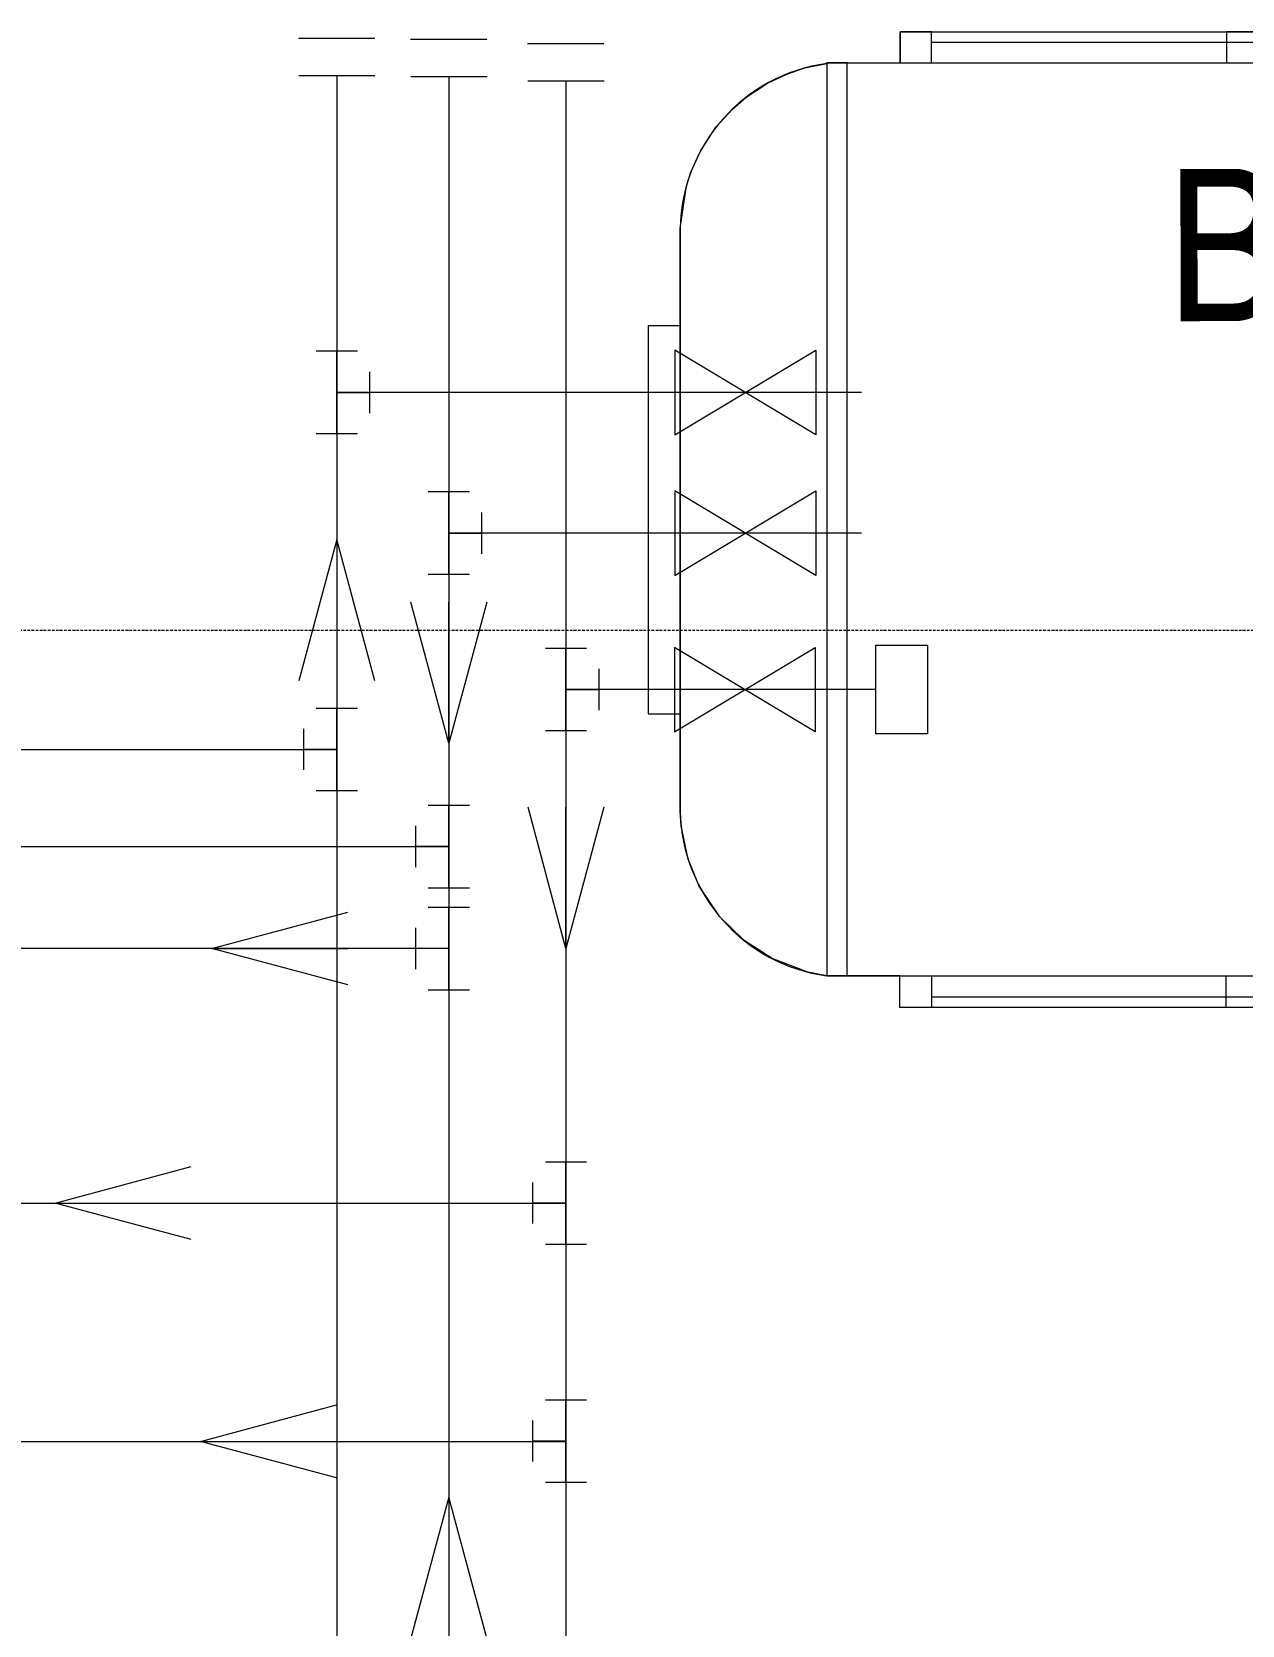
# Model space of a CAD drawing. Header units: millimetres. Extents: x 27447 to 239197, y -15958 to 82878.
# Drawn here: x 86599 to 88983, y 30050 to 33191 of the extents above; entities that cross this region are included whole.
import ezdxf

# ---------------------------------------------------------------- set-up
doc = ezdxf.new("R2010")
doc.units = ezdxf.units.MM
doc.linetypes.add('Dash Dot 3_16_', pattern=[7.9375, 4.7625, -1.5875, 0, -1.5875])
for name, color, linetype, lineweight in [('G-ANNO-SYMB-1', 111, 'Dash Dot 3_16_', 18), ('G-IMPT', 8, 'Continuous', 9), ('G-IMPT-2', 7, 'Continuous', 9), ('M-EQPM', 50, 'Continuous', 9)]:
    doc.layers.add(name, color=color, linetype=linetype, lineweight=lineweight)
doc.styles.add('VNI-Helve-Condense', font='VHELVCN.TTF', dxfattribs={"height": 300})

# ---------------------------------------------------------------- blocks, each defined once
blk = doc.blocks.new('TKTC_BON NUOC MAI_260130 - TKTC_BON NUOC MAI_260130_dwg_V-3426651-TKCS_MB TẦNG MÁI')
at = {"layer": 'G-IMPT', "flags": 128}
blk.add_lwpolyline([(115.7, -69.4), (-115.7, 69.4), (-115.7, -69.4), (115.7, 69.4)], close=True, dxfattribs=at)
blk = doc.blocks.new('TKTC_BON NUOC MAI_260130 - TKTC_BON NUOC MAI_260130_dwg_T-3426654-TKCS_MB TẦNG MÁI')
at = {"layer": 'G-IMPT'}
for p, q in [((-100, -50), (-100, 50)), ((100, -50), (100, 50)), ((-100, 0), (100, 0)), ((0, 0), (0, -80)), ((-50, -80), (50, -80))]:
    blk.add_line(p, q, dxfattribs=at)
blk = doc.blocks.new('TKTC_BON NUOC MAI_260130 - TKTC_BON NUOC MAI_260130_dwg_AR-3426652-TKCS_MB TẦNG MÁI')
at = {"layer": 'G-IMPT'}
blk.add_line((96.6, 0), (-96.6, 0), dxfattribs=at)
at = {"layer": 'G-IMPT', "flags": 128}
blk.add_lwpolyline([(-96.6, 51.8), (96.6, 0), (-96.6, -51.8)], dxfattribs=at)
blk = doc.blocks.new('TKTC_BON NUOC MAI_260130 - TKTC_BON NUOC MAI_260130_dwg_T-3426665-TKCS_MB TẦNG MÁI')
at = {"layer": 'G-IMPT'}
for p, q in [((-100, -50), (-100, 50)), ((100, -50), (100, 50)), ((-100, 0), (100, 0)), ((0, 0), (0, -80)), ((-50, -80), (50, -80))]:
    blk.add_line(p, q, dxfattribs=at)
blk = doc.blocks.new('TKTC_BON NUOC MAI_260130 - TKTC_BON NUOC MAI_260130_dwg_AR-3426666-TKCS_MB TẦNG MÁI')
at = {"layer": 'G-IMPT'}
blk.add_line((96.6, 0), (-96.6, 0), dxfattribs=at)
at = {"layer": 'G-IMPT', "flags": 128}
blk.add_lwpolyline([(-96.6, 51.8), (96.6, 0), (-96.6, -51.8)], dxfattribs=at)
blk = doc.blocks.new('TKTC_BON NUOC MAI_260130 - TKTC_BON NUOC MAI_260130_dwg_bon 10m3-3426673-TKCS_MB TẦNG MÁI')
at = {"layer": 'G-IMPT'}
for p, q in [((-110990.7, -828001.2), (-112714.5, -828001.2)), ((-112921.1, -828042.5), (-112921.1, -829841.3)), ((-112881.1, -828041.3), (-111695.7, -828041.3)), ((-113209.8, -828367.6), (-113209.8, -829516.3)), ((-112881.2, -829841.3), (-111695.8, -829841.3)), ((-110990.8, -829883), (-112714.7, -829883))]:
    blk.add_line(p, q, dxfattribs=at)
at = {"layer": 'G-IMPT', "flags": 128}
for points in [[(-109152.4, -829903.9), (-112777, -829903.9), (-112777, -829841.3), (-112881.2, -829841.3), (-112881.2, -829841.3), (-112921, -829841.3), (-112958.4, -829834), (-113028.8, -829807.3), (-113083.9, -829771.7), (-113131.6, -829725.1), (-113172.3, -829664.2), (-113194.3, -829611), (-113208, -829545.5), (-113209.8, -829516.3), (-113209.8, -828367.6), (-113197.6, -828283.7), (-113188.8, -828256.7), (-113169.5, -828214.2), (-113139.6, -828168.4), (-113106.9, -828132.3), (-113080.2, -828109.2), (-113037.9, -828081.4), (-112999.8, -828063.3), (-112964.4, -828051.4), (-112921.1, -828042.5), (-112920.9, -828041.3), (-112881.1, -828041.3), (-112776.8, -828041.3), (-112776.8, -827980.3), (-109152.3, -827980.3)], [(-112714.5, -828042.5), (-112714.5, -827980.3), (-112776.8, -827980.3), (-112776.8, -828042.5)], [(-112071.6, -828042.6), (-112071.6, -827980.3), (-112133.9, -827980.3), (-112133.9, -828042.6)], [(-112920.9, -828041.3), (-112920.9, -829841.3), (-112881.2, -829841.3), (-112881.2, -828041.3), (-112920.9, -828041.3)], [(-113273.4, -828559.9), (-113273.4, -829324.8), (-113209.8, -829324.8), (-113209.8, -828559.9), (-113273.4, -828559.9)], [(-112714.7, -829841.3), (-112714.7, -829903.6), (-112777, -829903.6), (-112777, -829841.3)], [(-112071.7, -829841.4), (-112071.7, -829903.6), (-112134, -829903.6), (-112134, -829841.3)]]:
    blk.add_lwpolyline(points, dxfattribs=at)
at = {"layer": 'G-IMPT'}
for centre, start, end in [((-112875.9, -828373.5), 97.7762, 178.9906), ((-112875.9, -829510.4), 181.0137, 262.2282)]:
    blk.add_arc(centre, 334, start, end, dxfattribs=at)
blk = doc.blocks.new('TKTC_BON NUOC MAI_260130 - TKTC_BON NUOC MAI_260130_dwg_bon 10m3-V1-TKCS_MB TẦNG MÁI')
at = {"layer": 'G-IMPT'}
for p, q in [((-110990.7, -828001.2), (-112714.5, -828001.2)), ((-112921.1, -828042.5), (-112921.1, -829841.3)), ((-112881.1, -828041.3), (-111695.7, -828041.3)), ((-113209.8, -828367.6), (-113209.8, -829516.3)), ((-112881.2, -829841.3), (-111695.8, -829841.3)), ((-110990.8, -829883), (-112714.7, -829883))]:
    blk.add_line(p, q, dxfattribs=at)
at = {"layer": 'G-IMPT', "flags": 128}
for points in [[(-109152.4, -829903.9), (-112777, -829903.9), (-112777, -829841.3), (-112881.2, -829841.3), (-112881.2, -829841.3), (-112921, -829841.3), (-112958.4, -829834), (-113028.8, -829807.3), (-113083.9, -829771.7), (-113131.6, -829725.1), (-113172.3, -829664.2), (-113194.3, -829611), (-113208, -829545.5), (-113209.8, -829516.3), (-113209.8, -828367.6), (-113197.6, -828283.7), (-113188.8, -828256.7), (-113169.5, -828214.2), (-113139.6, -828168.4), (-113106.9, -828132.3), (-113080.2, -828109.2), (-113037.9, -828081.4), (-112999.8, -828063.3), (-112964.4, -828051.4), (-112921.1, -828042.5), (-112920.9, -828041.3), (-112881.1, -828041.3), (-112776.8, -828041.3), (-112776.8, -827980.3), (-109152.3, -827980.3)], [(-112714.5, -828042.5), (-112714.5, -827980.3), (-112776.8, -827980.3), (-112776.8, -828042.5)], [(-112071.6, -828042.6), (-112071.6, -827980.3), (-112133.9, -827980.3), (-112133.9, -828042.6)], [(-112920.9, -828041.3), (-112920.9, -829841.3), (-112881.2, -829841.3), (-112881.2, -828041.3), (-112920.9, -828041.3)], [(-113273.4, -828559.9), (-113273.4, -829324.8), (-113209.8, -829324.8), (-113209.8, -828559.9), (-113273.4, -828559.9)], [(-112714.7, -829841.3), (-112714.7, -829903.6), (-112777, -829903.6), (-112777, -829841.3)], [(-112071.7, -829841.4), (-112071.7, -829903.6), (-112134, -829903.6), (-112134, -829841.3)]]:
    blk.add_lwpolyline(points, dxfattribs=at)
at = {"layer": 'G-IMPT'}
for centre, start, end in [((-112875.9, -828373.5), 97.7762, 178.9906), ((-112875.9, -829510.4), 181.0137, 262.2282)]:
    blk.add_arc(centre, 334, start, end, dxfattribs=at)
at = {"layer": 'G-IMPT-2', "insert": (-110379.1, -828248.1), "char_height": 300, "width": 2128.742, "attachment_point": 3, "rotation": 0.0784, "line_spacing_factor": 1.081022, "style": 'VNI-Helve-Condense'}
blk.add_mtext('BOÀN NÖÔÙC', dxfattribs=at)
blk = doc.blocks.new('TKTC_BON NUOC MAI_260130 - TKTC_BON NUOC MAI_260130_dwg-3426650-TKCS_MB TẦNG MÁI')
at = {"layer": 'G-IMPT'}
for p, q in [((-115877.8, -827993.5), (-116028.2, -827993.5)), ((-115657.1, -827995), (-115807.4, -827995)), ((-115426.3, -828003.5), (-115576.7, -828003.5)), ((-115877.3, -828067.1), (-116027.6, -828067.1)), ((-115952.5, -828067.1), (-115952.5, -833043.5)), ((-115656.5, -828068.6), (-115806.9, -828068.6)), ((-115731.7, -828068.6), (-115731.7, -833036.5)), ((-115425.7, -828077.1), (-115576.1, -828077.1)), ((-115500.9, -828077.1), (-115500.9, -833038)), ((-114918.9, -828691.1), (-115952.5, -828691.1)), ((-114918.9, -828968.3), (-115731.7, -828968.3)), ((-114890.4, -829276.6), (-115500.9, -829276.6)), ((-116687.2, -830759.1), (-115500.9, -830759.1))]:
    blk.add_line(p, q, dxfattribs=at)
at = {"layer": 'G-IMPT', "flags": 128}
blk.add_lwpolyline([(-114890.4, -829364.1), (-114890.4, -829189.1), (-114788.4, -829189.1), (-114788.4, -829364.1)], close=True, dxfattribs=at)
for points in [[(-118575.2, -829933.8), (-118575.2, -829394.6), (-115952.5, -829394.6)], [(-118460.5, -829942), (-118460.5, -829586.1), (-115731.7, -829586.1)], [(-115731.7, -829787.2), (-118228.8, -829787.2), (-118228.8, -829942)]]:
    blk.add_lwpolyline(points, dxfattribs=at)
at = {"layer": 'M-EQPM'}
blk.add_line((-118234.7, -830289), (-115500.9, -830289), dxfattribs=at)
for name in ['TKTC_BON NUOC MAI_260130 - TKTC_BON NUOC MAI_260130_dwg_bon 10m3-3426673-TKCS_MB TẦNG MÁI', 'TKTC_BON NUOC MAI_260130 - TKTC_BON NUOC MAI_260130_dwg_bon 10m3-V1-TKCS_MB TẦNG MÁI']:
    blk.add_blockref(name, (-2065.9, 0.1))
for name, p, xscale, yscale, zscale, rotation in [('TKTC_BON NUOC MAI_260130 - TKTC_BON NUOC MAI_260130_dwg_T-3426654-TKCS_MB TẦNG MÁI', (-115952.5, -828691.1), 0.8132393083069475, 0.8132393083069475, 0.8132393083069475, 89.99999999999999), ('TKTC_BON NUOC MAI_260130 - TKTC_BON NUOC MAI_260130_dwg_T-3426654-TKCS_MB TẦNG MÁI', (-115731.7, -828968.3), 0.8132393083069475, 0.8132393083069475, 0.8132393083069475, 89.99999999999999), ('TKTC_BON NUOC MAI_260130 - TKTC_BON NUOC MAI_260130_dwg_AR-3426652-TKCS_MB TẦNG MÁI', (-115731.7, -829243.5), 1.441310281865282, 1.441310281865282, 1.441310281865282, 269.9993761066693), ('TKTC_BON NUOC MAI_260130 - TKTC_BON NUOC MAI_260130_dwg_T-3426654-TKCS_MB TẦNG MÁI', (-115500.9, -829276.8), 0.8132393083069475, 0.8132393083069475, 0.8132393083069475, 89.99999999999999), ('TKTC_BON NUOC MAI_260130 - TKTC_BON NUOC MAI_260130_dwg_AR-3426652-TKCS_MB TẦNG MÁI', (-115500.9, -829648.1), 1.441310281865299, 1.441310281865299, 1.441310281865299, 269.9962119138713), ('TKTC_BON NUOC MAI_260130 - TKTC_BON NUOC MAI_260130_dwg_AR-3426652-TKCS_MB TẦNG MÁI', (-116064.5, -829787.2), 1.385875271024317, 1.385875271024317, 1.385875271024317, 179.999376106405), ('TKTC_BON NUOC MAI_260130 - TKTC_BON NUOC MAI_260130_dwg_AR-3426652-TKCS_MB TẦNG MÁI', (-116373.3, -830289), 1.385875271024317, 1.385875271024317, 1.385875271024317, 179.999376106405), ('TKTC_BON NUOC MAI_260130 - TKTC_BON NUOC MAI_260130_dwg_AR-3426652-TKCS_MB TẦNG MÁI', (-116086.9, -830758.9), 1.385875271024317, 1.385875271024317, 1.385875271024317, 179.999376106405)]:
    blk.add_blockref(name, p, dxfattribs=dict(xscale=xscale, yscale=yscale, zscale=zscale, rotation=rotation))
at = {"xscale": 1.199999999906868, "yscale": 1.199999999906868, "zscale": 1.199999999906868}
for p in [(-115147.4, -828691.1), (-115147.4, -828968.3), (-115148.5, -829276.8)]:
    blk.add_blockref('TKTC_BON NUOC MAI_260130 - TKTC_BON NUOC MAI_260130_dwg_V-3426651-TKCS_MB TẦNG MÁI', p, dxfattribs=at)
at = {"extrusion": (0, 0, -1)}
for name, p, xscale, yscale, zscale, rotation in [('TKTC_BON NUOC MAI_260130 - TKTC_BON NUOC MAI_260130_dwg_AR-3426666-TKCS_MB TẦNG MÁI', (115952.5, -829120.1), 1.441310281865283, 1.441310281865283, -1.441310281865283, 89.99937610666927), ('TKTC_BON NUOC MAI_260130 - TKTC_BON NUOC MAI_260130_dwg_T-3426665-TKCS_MB TẦNG MÁI', (115952.5, -829394.6), 0.8132393083069472, 0.8132393083069472, -0.8132393083069472, 90.00000000000001), ('TKTC_BON NUOC MAI_260130 - TKTC_BON NUOC MAI_260130_dwg_T-3426665-TKCS_MB TẦNG MÁI', (115731.7, -829586.1), 0.8132393083069472, 0.8132393083069472, -0.8132393083069472, 90.00000000000001), ('TKTC_BON NUOC MAI_260130 - TKTC_BON NUOC MAI_260130_dwg_T-3426665-TKCS_MB TẦNG MÁI', (115731.7, -829787.2), 0.8132393083069472, 0.8132393083069472, -0.8132393083069472, 90.00000000000001), ('TKTC_BON NUOC MAI_260130 - TKTC_BON NUOC MAI_260130_dwg_T-3426665-TKCS_MB TẦNG MÁI', (115500.9, -830289), 0.8132393083069472, 0.8132393083069472, -0.8132393083069472, 90.00000000000001), ('TKTC_BON NUOC MAI_260130 - TKTC_BON NUOC MAI_260130_dwg_T-3426665-TKCS_MB TẦNG MÁI', (115500.9, -830758.2), 0.8132393083069472, 0.8132393083069472, -0.8132393083069472, 90.00000000000001), ('TKTC_BON NUOC MAI_260130 - TKTC_BON NUOC MAI_260130_dwg_AR-3426666-TKCS_MB TẦNG MÁI', (115731.7, -831007.9), 1.441310281865282, 1.441310281865282, -1.441310281865282, 89.99937610666927)]:
    blk.add_blockref(name, p, dxfattribs=dict(at, xscale=xscale, yscale=yscale, zscale=zscale, rotation=rotation))
blk = doc.blocks.new('TKTC_BON NUOC MAI_260130 - TKTC_BON NUOC MAI_260130-2047084-TKCS_MB TẦNG MÁI')
blk.add_blockref('TKTC_BON NUOC MAI_260130 - TKTC_BON NUOC MAI_260130_dwg-3426650-TKCS_MB TẦNG MÁI', (169499.2, 843934.4))

msp = doc.modelspace()

# ---------------------------------------------------------------- linework, layer by layer
at = {"layer": 'G-ANNO-SYMB-1'}
msp.add_line((27827.8, 32011.5), (134582.2, 32011.5), dxfattribs=at)

# ---------------------------------------------------------------- block references
at = {"layer": 'M-EQPM'}
msp.add_blockref('TKTC_BON NUOC MAI_260130 - TKTC_BON NUOC MAI_260130-2047084-TKCS_MB TẦNG MÁI', (33652.6, 17236.9), dxfattribs=at)

doc.saveas('drawing.dxf')
